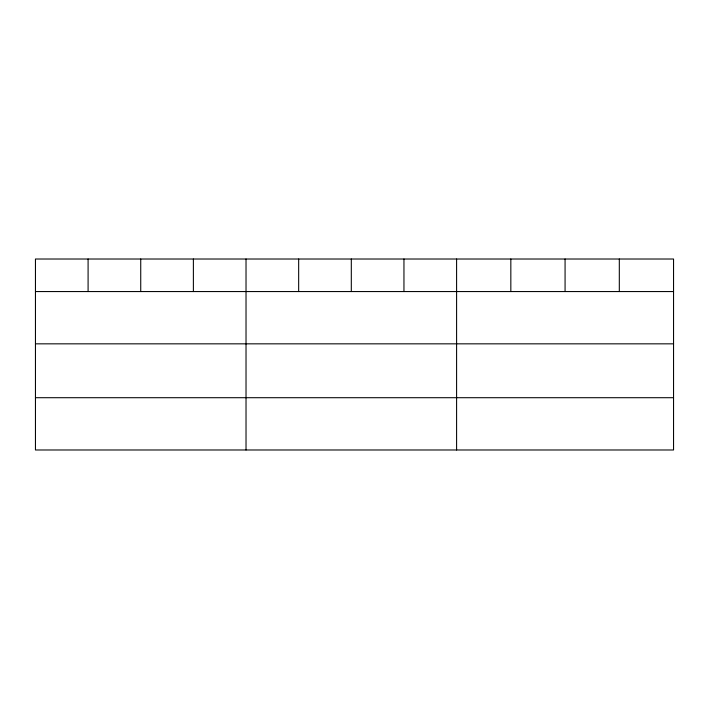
<?xml version="1.0" encoding="UTF-8"?>
<svg xmlns="http://www.w3.org/2000/svg" width="709" height="709" viewBox="0 0 709 709"><rect width="100%" height="100%" fill="white"/><g stroke="black" fill="none" stroke-linecap="round" stroke-linejoin="round"><path stroke-width="1.06" d="M673.55 343.838L673.55 259.015L35.45 259.015L35.45 449.985L673.55 449.985L673.55 343.838L35.45 343.838M35.45 291.559L673.55 291.559M35.45 397.705L673.55 397.705M619.311 259.015L619.311 291.559M565.073 259.015L565.073 291.559M510.834 259.015L510.834 291.559M456.596 259.015L456.596 449.985M403.953 259.015L403.953 291.559M351.309 259.015L351.309 291.559M298.666 259.015L298.666 291.559M246.023 259.015L246.023 449.985M193.38 259.015L193.38 291.559M140.737 259.015L140.737 291.559M88.093 259.015L88.093 291.559"/></g></svg>
